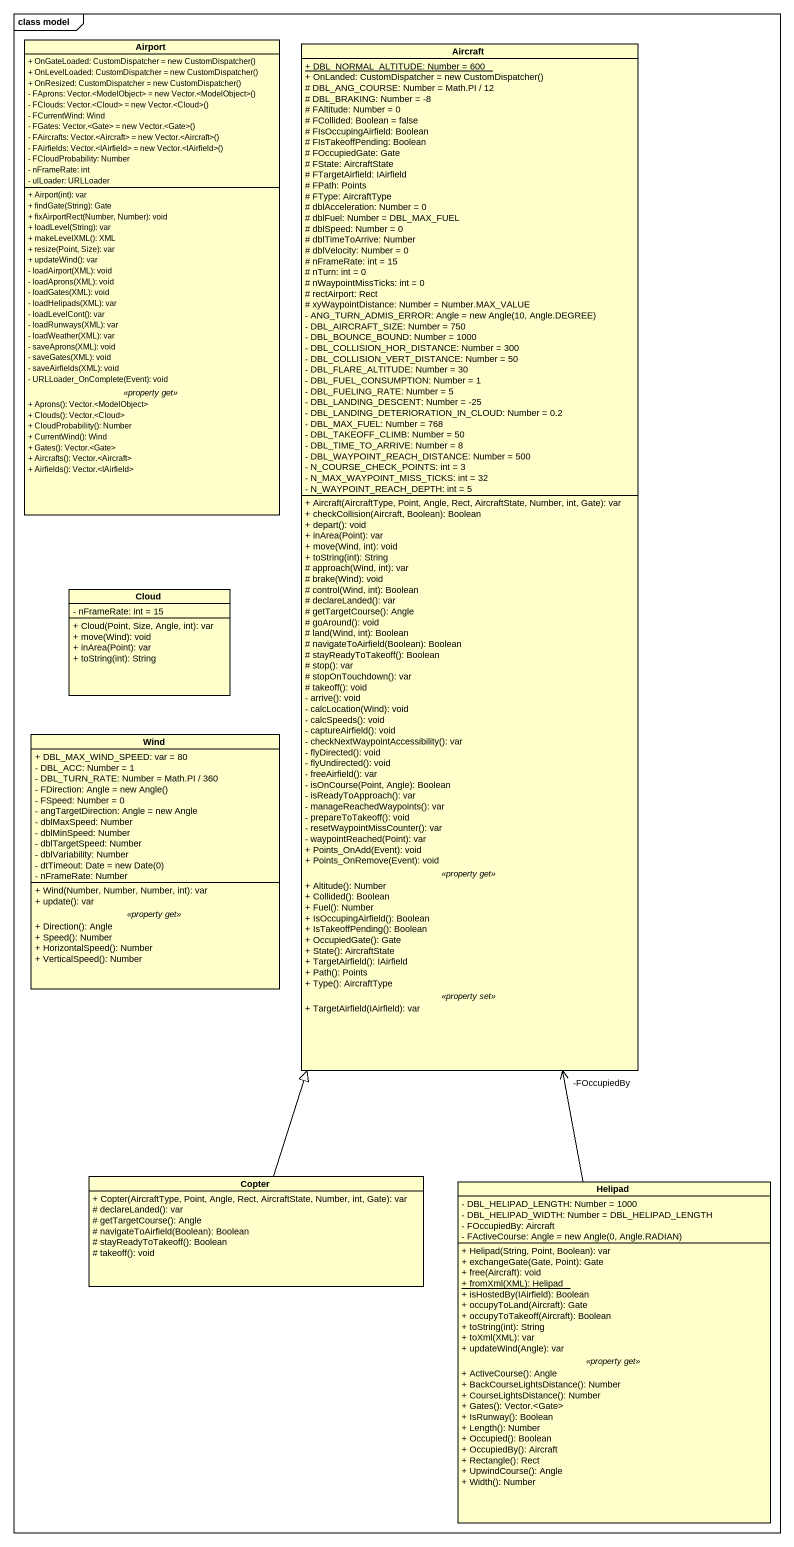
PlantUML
@startuml
mainframe class model
hide circle
hide empty members
skinparam classAttributeIconSize 0
class Airport {
  {field} + OnGateLoaded: CustomDispatcher = new CustomDispatcher()
  {field} + OnLevelLoaded: CustomDispatcher = new CustomDispatcher()
  {field} + OnResized: CustomDispatcher = new CustomDispatcher()
  {field} - FAprons: Vector.<ModelObject> = new Vector.<ModelObject>()
  {field} - FClouds: Vector.<Cloud> = new Vector.<Cloud>()
  - FCurrentWind: Wind
  {field} - FGates: Vector.<Gate> = new Vector.<Gate>()
  {field} - FAircrafts: Vector.<Aircraft> = new Vector.<Aircraft>()
  {field} - FAirfields: Vector.<IAirfield> = new Vector.<IAirfield>()
  - FCloudProbability: Number
  - nFrameRate: int
  - ulLoader: URLLoader
  --
  + Airport(int): var
  + findGate(String): Gate
  + fixAirportRect(Number, Number): void
  + loadLevel(String): var
  + makeLevelXML(): XML
  + resize(Point, Size): var
  + updateWind(): var
  - loadAirport(XML): void
  - loadAprons(XML): void
  - loadGates(XML): void
  - loadHelipads(XML): var
  - loadLevelCont(): var
  - loadRunways(XML): var
  - loadWeather(XML): var
  - saveAprons(XML): void
  - saveGates(XML): void
  - saveAirfields(XML): void
  - URLLoader_OnComplete(Event): void
  .. <<property get>> ..
  + Aprons(): Vector.<ModelObject>
  + Clouds(): Vector.<Cloud>
  + CloudProbability(): Number
  + CurrentWind(): Wind
  + Gates(): Vector.<Gate>
  + Aircrafts(): Vector.<Aircraft>
  + Airfields(): Vector.<IAirfield>
}
class Aircraft {
  {static} + DBL_NORMAL_ALTITUDE: Number = 600
  {field} + OnLanded: CustomDispatcher = new CustomDispatcher()
  # DBL_ANG_COURSE: Number = Math.PI / 12
  # DBL_BRAKING: Number = -8
  # FAltitude: Number = 0
  # FCollided: Boolean = false
  # FIsOccupingAirfield: Boolean
  # FIsTakeoffPending: Boolean
  # FOccupiedGate: Gate
  # FState: AircraftState
  # FTargetAirfield: IAirfield
  # FPath: Points
  # FType: AircraftType
  # dblAcceleration: Number = 0
  # dblFuel: Number = DBL_MAX_FUEL
  # dblSpeed: Number = 0
  # dblTimeToArrive: Number
  # dblVelocity: Number = 0
  # nFrameRate: int = 15
  # nTurn: int = 0
  # nWaypointMissTicks: int = 0
  # rectAirport: Rect
  # xyWaypointDistance: Number = Number.MAX_VALUE
  {field} - ANG_TURN_ADMIS_ERROR: Angle = new Angle(10, Angle.DEGREE)
  - DBL_AIRCRAFT_SIZE: Number = 750
  - DBL_BOUNCE_BOUND: Number = 1000
  - DBL_COLLISION_HOR_DISTANCE: Number = 300
  - DBL_COLLISION_VERT_DISTANCE: Number = 50
  - DBL_FLARE_ALTITUDE: Number = 30
  - DBL_FUEL_CONSUMPTION: Number = 1
  - DBL_FUELING_RATE: Number = 5
  - DBL_LANDING_DESCENT: Number = -25
  - DBL_LANDING_DETERIORATION_IN_CLOUD: Number = 0.2
  - DBL_MAX_FUEL: Number = 768
  - DBL_TAKEOFF_CLIMB: Number = 50
  - DBL_TIME_TO_ARRIVE: Number = 8
  - DBL_WAYPOINT_REACH_DISTANCE: Number = 500
  - N_COURSE_CHECK_POINTS: int = 3
  - N_MAX_WAYPOINT_MISS_TICKS: int = 32
  - N_WAYPOINT_REACH_DEPTH: int = 5
  --
  + Aircraft(AircraftType, Point, Angle, Rect, AircraftState, Number, int, Gate): var
  + checkCollision(Aircraft, Boolean): Boolean
  + depart(): void
  + inArea(Point): var
  + move(Wind, int): void
  + toString(int): String
  # approach(Wind, int): var
  # brake(Wind): void
  # control(Wind, int): Boolean
  # declareLanded(): var
  # getTargetCourse(): Angle
  # goAround(): void
  # land(Wind, int): Boolean
  # navigateToAirfield(Boolean): Boolean
  # stayReadyToTakeoff(): Boolean
  # stop(): var
  # stopOnTouchdown(): var
  # takeoff(): void
  - arrive(): void
  - calcLocation(Wind): void
  - calcSpeeds(): void
  - captureAirfield(): void
  - checkNextWaypointAccessibility(): var
  - flyDirected(): void
  - flyUndirected(): void
  - freeAirfield(): var
  - isOnCourse(Point, Angle): Boolean
  - isReadyToApproach(): var
  - manageReachedWaypoints(): var
  - prepareToTakeoff(): void
  - resetWaypointMissCounter(): var
  - waypointReached(Point): var
  + Points_OnAdd(Event): void
  + Points_OnRemove(Event): void
  .. <<property get>> ..
  + Altitude(): Number
  + Collided(): Boolean
  + Fuel(): Number
  + IsOccupingAirfield(): Boolean
  + IsTakeoffPending(): Boolean
  + OccupiedGate(): Gate
  + State(): AircraftState
  + TargetAirfield(): IAirfield
  + Path(): Points
  + Type(): AircraftType
  .. <<property set>> ..
  + TargetAirfield(IAirfield): var
}
class "Cloud" as Cloud_ {
  - nFrameRate: int = 15
  + Cloud(Point, Size, Angle, int): var
  + move(Wind): void
  + inArea(Point): var
  + toString(int): String
}
class Wind {
  + DBL_MAX_WIND_SPEED: var = 80
  - DBL_ACC: Number = 1
  - DBL_TURN_RATE: Number = Math.PI / 360
  {field} - FDirection: Angle = new Angle()
  - FSpeed: Number = 0
  - angTargetDirection: Angle = new Angle
  - dblMaxSpeed: Number
  - dblMinSpeed: Number
  - dblTargetSpeed: Number
  - dblVariability: Number
  {field} - dtTimeout: Date = new Date(0)
  - nFrameRate: Number
  --
  + Wind(Number, Number, Number, int): var
  + update(): var
  .. <<property get>> ..
  + Direction(): Angle
  + Speed(): Number
  + HorizontalSpeed(): Number
  + VerticalSpeed(): Number
}
class Copter {
  + Copter(AircraftType, Point, Angle, Rect, AircraftState, Number, int, Gate): var
  # declareLanded(): var
  # getTargetCourse(): Angle
  # navigateToAirfield(Boolean): Boolean
  # stayReadyToTakeoff(): Boolean
  # takeoff(): void
}
class Helipad {
  - DBL_HELIPAD_LENGTH: Number = 1000
  - DBL_HELIPAD_WIDTH: Number = DBL_HELIPAD_LENGTH
  - FOccupiedBy: Aircraft
  {field} - FActiveCourse: Angle = new Angle(0, Angle.RADIAN)
  --
  + Helipad(String, Point, Boolean): var
  + exchangeGate(Gate, Point): Gate
  + free(Aircraft): void
  {static} + fromXml(XML): Helipad
  + isHostedBy(IAirfield): Boolean
  + occupyToLand(Aircraft): Gate
  + occupyToTakeoff(Aircraft): Boolean
  + toString(int): String
  + toXml(XML): var
  + updateWind(Angle): var
  .. <<property get>> ..
  + ActiveCourse(): Angle
  + BackCourseLightsDistance(): Number
  + CourseLightsDistance(): Number
  + Gates(): Vector.<Gate>
  + IsRunway(): Boolean
  + Length(): Number
  + Occupied(): Boolean
  + OccupiedBy(): Aircraft
  + Rectangle(): Rect
  + UpwindCourse(): Angle
  + Width(): Number
}
Copter -up-|> Aircraft
Helipad -up-> "-FOccupiedBy" Aircraft
@enduml
